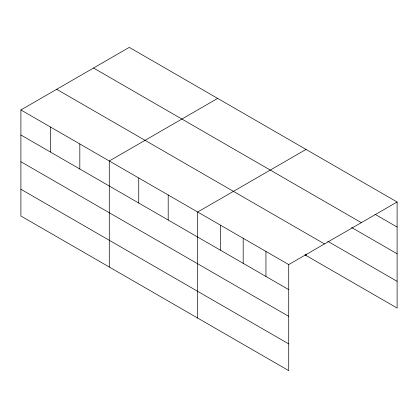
<?xml version="1.0" encoding="UTF-8"?>
<svg xmlns="http://www.w3.org/2000/svg" width="418" height="418" viewBox="0 0 418 418"><rect width="100%" height="100%" fill="white"/><g stroke="black" fill="none" stroke-linecap="round" stroke-linejoin="round"><path stroke-width="0.63" d="M288.718 316.348L288.718 264.573L20.9 109.95L20.9 216.001L288.718 370.625L288.718 316.348L20.9 161.724M304.931 254.839L397.1 308.05L397.1 201.999L129.282 47.375L20.9 109.95M217.663 98.402L109.281 160.977L109.281 267.029M306.044 149.43L197.662 211.999L197.662 318.051M288.718 264.573L397.1 201.999M374.889 214.22L397.1 227.042M93.517 68.024L361.335 222.648M351.569 227.491L397.1 253.773M327.696 241.249L397.1 281.319M56.665 89.3L324.483 243.924M20.9 134.993L288.718 289.617M20.9 189.27L288.718 343.894M306.044 254.175L306.044 255.476M265.952 251.432L265.952 276.47M243.187 238.286L243.187 263.33M220.427 225.145L220.427 250.189M168.198 194.992L168.198 220.035M138.739 177.984L138.739 203.028M79.822 143.964L79.822 169.008M50.359 126.957L50.359 152"/></g></svg>
